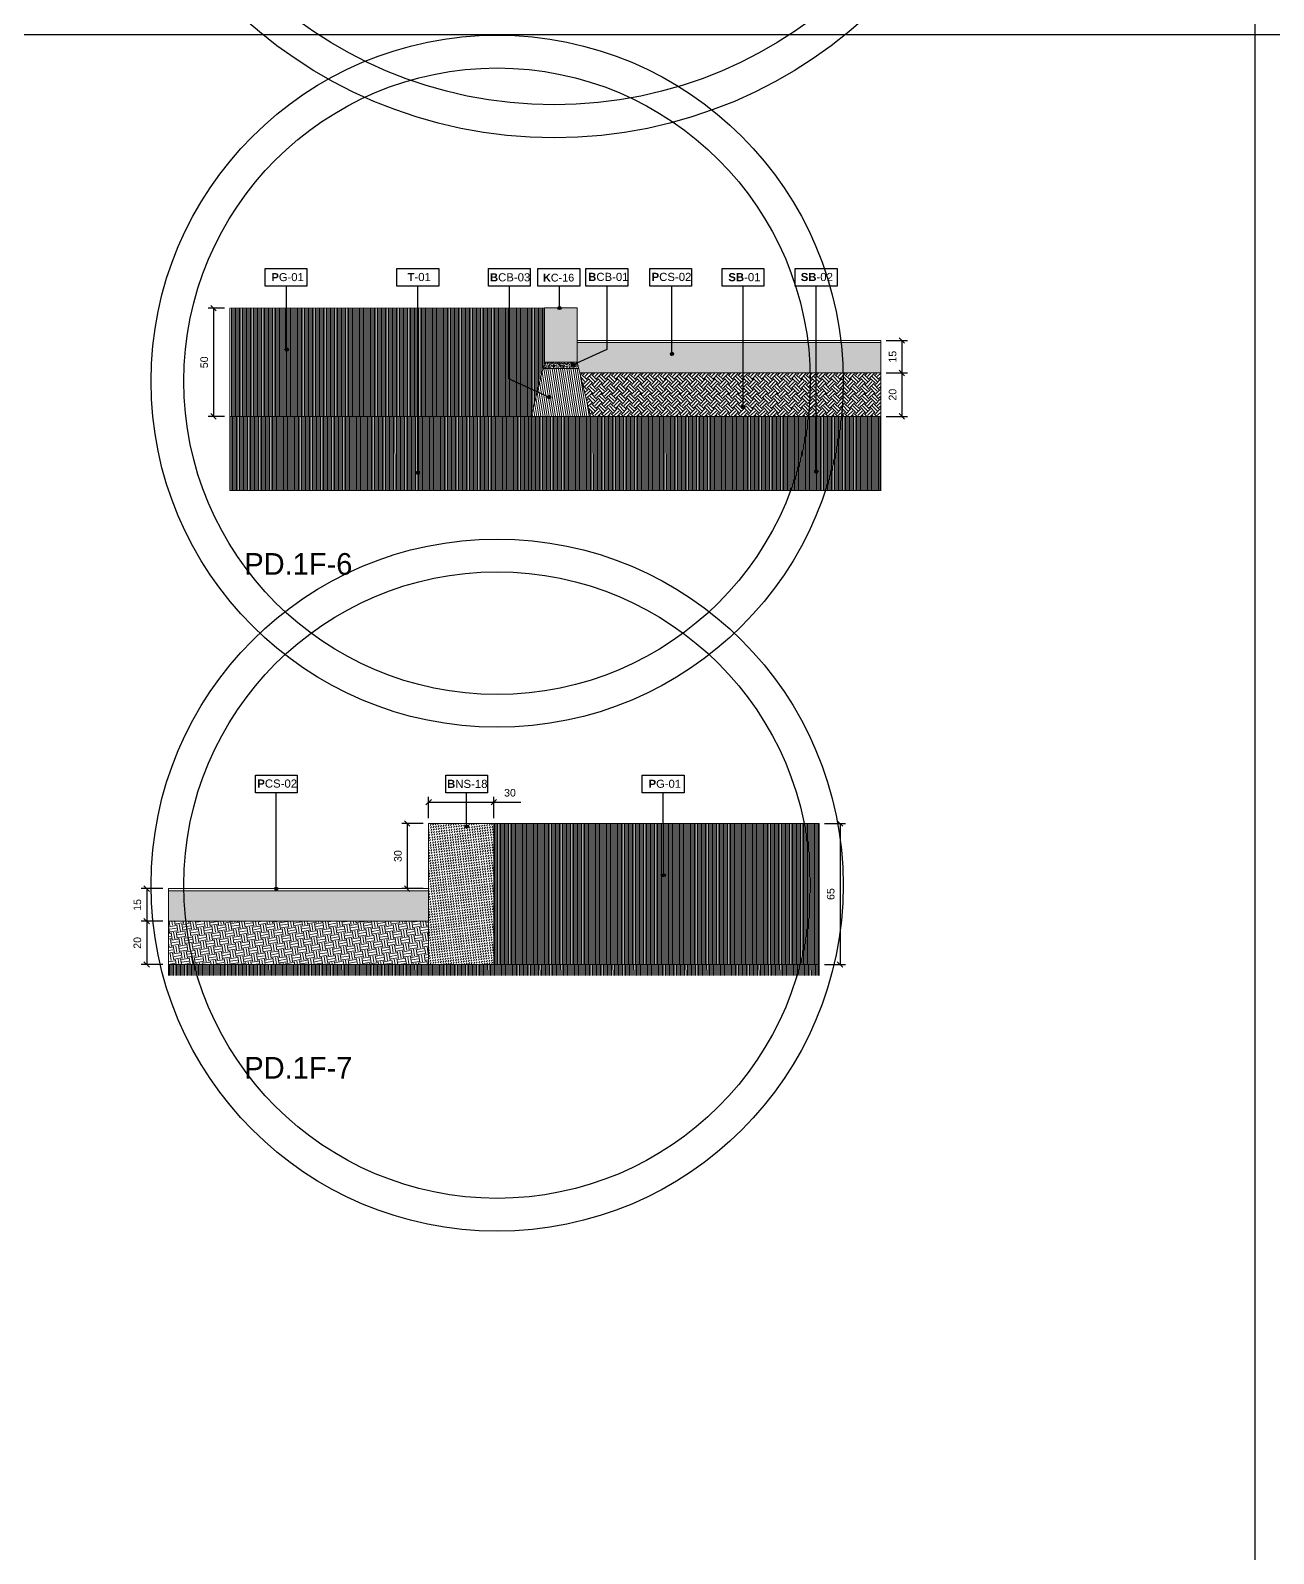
# Model space of a CAD drawing. Header units: metres. Extents: x -325 to 301, y -147 to 149.
# Drawn here: x 26.59 to 32.32, y 66.45 to 73.48 of the extents above; entities that cross this region are included whole.
import ezdxf

# ---------------------------------------------------------------- set-up
doc = ezdxf.new("R2010")
doc.units = ezdxf.units.M
doc.layers.get('Defpoints').update_dxf_attribs({"lineweight": 13})
for name, color, linetype, plot in [('-aux', 50, 'Continuous', False), ('-AUX-QAD', 5, 'Continuous', False), ('-AUX_MON', 3, 'Continuous', False), ('02-L-AUX', 2, 'Continuous', False)]:
    doc.layers.add(name, color=color, linetype=linetype, plot=plot)
doc.layers.add('0-TX-1_25', color=7, linetype='Continuous', true_color=0x3f4f7f)
doc.layers.add('3-TR-paviment fort', color=7, linetype='Continuous', true_color=0xd1d1d1)
for name, color, linetype, lineweight, true_color in [('03-TR-Paviment_01_Compacted Ground', 7, 'Continuous', 5, 0xc5a967), ('03-TR-Paviment_08_Natural Stone Bleachers', 7, 'Continuous', 5, 0xafad9d), ('3-TR tot_u', 7, 'Continuous', 5, 0x787878)]:
    doc.layers.add(name, color=color, linetype=linetype, lineweight=lineweight, true_color=true_color)
for name, color, linetype, lineweight in [('1-CM', 7, 'Continuous', 0), ('2-L-secció', 1, 'Continuous', 0), ('3-TR Formigó', 252, 'Continuous', 0), ('3-TR Seleccionat', 44, 'Continuous', 0), ('3-TR Tot-u', 37, 'Continuous', 0)]:
    doc.layers.add(name, color=color, linetype=linetype, lineweight=lineweight)
doc.layers.add('A-KEYPLAN_HATCH', color=7, linetype='Continuous')
doc.layers.add('A_TEXT_2', color=7, linetype='Continuous')
doc.styles.add('Arial_4', font='arial.ttf', dxfattribs={"height": 1.8})
doc.styles.get("Standard").update_dxf_attribs({"font": 'arial.ttf'})
doc.styles.add('x-llegenda materials$0$ENGRAVERS', font='TT0586M.TTF')
doc.dimstyles.new('ISO-25', dxfattribs={"dimtxt": 0.1, "dimasz": 0.1, "dimexe": 0.1, "dimexo": 0.1, "dimgap": 0.1, "dimtad": 1, "dimdec": 0, "dimlfac": 100, "dimzin": 9, "dimtxsty": 'Standard', "dimblk": 'OBLIQUE', "dimcen": 0.1, "dimadec": 0, "dimazin": 0, "dimtfac": 1, "dimtdec": 0, "dimtmove": 0, "dimatfit": 3, "dimldrblk": 'OBLIQUE', "dimfxl": 1, "dimarcsym": 0})
pattern_1 = [(90, (4.8572243, 2.931015), (-0.00635, 0), [])]

# ---------------------------------------------------------------- blocks, each defined once
blk = doc.blocks.new('_Oblique')
at = {"color": 0, "lineweight": -2}
blk.add_line((-0.5, -0.5), (0.5, 0.5), dxfattribs=at)
blk = doc.blocks.new('*D1133')
at = {"layer": '0-TX-1_25', "color": 0, "lineweight": -2, "transparency": 16777216}
for p, q in [((22.6963, 69.5551), (22.6093, 69.5551)), ((22.6343, 69.5551), (22.6343, 69.4051)), ((22.7343, 69.4051), (22.6093, 69.4051))]:
    blk.add_line(p, q, dxfattribs=at)
at = {"layer": 'Defpoints', "color": 0, "transparency": 16777216}
for p in [(22.7213, 69.5551), (22.6343, 69.4051), (66.3646, 69.4051)]:
    blk.add_point(p, dxfattribs=at)
at = {"layer": '0-TX-1_25', "color": 0, "lineweight": -2, "transparency": 16777216, "xscale": 0.025, "yscale": 0.025, "zscale": 0.025}
for p, rotation in [((22.6343, 69.5551), 90), ((22.6343, 69.4051), 270)]:
    blk.add_blockref('_Oblique', p, dxfattribs=dict(at, rotation=rotation))
at = {"layer": '0-TX-1_25', "color": 0, "transparency": 16777216, "insert": (22.5915, 69.4801), "char_height": 0.035, "attachment_point": 5, "rotation": 90}
blk.add_mtext('15', dxfattribs=at)
blk = doc.blocks.new('*D1138')
at = {"layer": '0-TX-1_25', "color": 0, "lineweight": -2, "transparency": 16777216}
for p, q in [((22.7106, 67.3066), (22.6236, 67.3066)), ((22.6486, 67.3066), (22.6486, 67.1474)), ((22.7486, 67.1474), (22.6236, 67.1474))]:
    blk.add_line(p, q, dxfattribs=at)
at = {"layer": 'Defpoints', "color": 0, "transparency": 16777216}
for p in [(22.7356, 67.3066), (22.6486, 67.1474), (66.3646, 67.1474)]:
    blk.add_point(p, dxfattribs=at)
at = {"layer": '0-TX-1_25', "color": 0, "lineweight": -2, "transparency": 16777216, "xscale": 0.025, "yscale": 0.025, "zscale": 0.025}
for p, rotation in [((22.6486, 67.3066), 90), ((22.6486, 67.1474), 270)]:
    blk.add_blockref('_Oblique', p, dxfattribs=dict(at, rotation=rotation))
at = {"layer": '0-TX-1_25', "color": 0, "transparency": 16777216, "insert": (22.6057, 67.227), "char_height": 0.035, "attachment_point": 5, "rotation": 90}
blk.add_mtext('16', dxfattribs=at)
blk = doc.blocks.new('*D1384')
at = {"layer": '0-TX-1_25', "color": 0, "lineweight": -2, "transparency": 16777216}
for p, q in [((27.1987, 69.5186), (27.0987, 69.5186)), ((27.1237, 69.5186), (27.1237, 69.3686)), ((27.1987, 69.3686), (27.0987, 69.3686))]:
    blk.add_line(p, q, dxfattribs=at)
at = {"layer": 'Defpoints', "color": 0, "transparency": 16777216}
for p in [(27.2237, 69.5186), (27.1237, 69.3686), (27.2237, 69.3686)]:
    blk.add_point(p, dxfattribs=at)
at = {"layer": '0-TX-1_25', "color": 0, "lineweight": -2, "transparency": 16777216, "xscale": 0.025, "yscale": 0.025, "zscale": 0.025}
for p, rotation in [((27.1237, 69.5186), 90), ((27.1237, 69.3686), 270)]:
    blk.add_blockref('_Oblique', p, dxfattribs=dict(at, rotation=rotation))
at = {"layer": '0-TX-1_25', "color": 0, "transparency": 16777216, "insert": (27.0808, 69.4436), "char_height": 0.035, "attachment_point": 5, "rotation": 90}
blk.add_mtext('15', dxfattribs=at)
blk = doc.blocks.new('*D1385')
at = {"layer": '0-TX-1_25', "color": 0, "lineweight": -2, "transparency": 16777216}
for p, q in [((27.1987, 69.3686), (27.0987, 69.3686)), ((27.1237, 69.3686), (27.1237, 69.1686)), ((27.1987, 69.1686), (27.0987, 69.1686))]:
    blk.add_line(p, q, dxfattribs=at)
at = {"layer": 'Defpoints', "color": 0, "transparency": 16777216}
for p in [(27.2237, 69.3686), (27.1237, 69.1686), (27.2237, 69.1686)]:
    blk.add_point(p, dxfattribs=at)
at = {"layer": '0-TX-1_25', "color": 0, "lineweight": -2, "transparency": 16777216, "xscale": 0.025, "yscale": 0.025, "zscale": 0.025}
for p, rotation in [((27.1237, 69.3686), 90), ((27.1237, 69.1686), 270)]:
    blk.add_blockref('_Oblique', p, dxfattribs=dict(at, rotation=rotation))
at = {"layer": '0-TX-1_25', "color": 0, "transparency": 16777216, "insert": (27.0808, 69.2686), "char_height": 0.035, "attachment_point": 5, "rotation": 90}
blk.add_mtext('20', dxfattribs=at)
blk = doc.blocks.new('*D1386')
at = {"layer": '0-TX-1_25', "color": 0, "lineweight": -2, "transparency": 16777216}
for p, q in [((28.4237, 69.8436), (28.4237, 69.9426)), ((28.7237, 69.8436), (28.7237, 69.9426)), ((28.4237, 69.9176), (28.7237, 69.9176)), ((28.7237, 69.9176), (28.8487, 69.9176))]:
    blk.add_line(p, q, dxfattribs=at)
at = {"layer": 'Defpoints', "color": 0, "transparency": 16777216}
for p in [(28.7237, 69.9176), (28.4237, 69.8186), (28.7237, 69.8186)]:
    blk.add_point(p, dxfattribs=at)
at = {"layer": '0-TX-1_25', "color": 0, "lineweight": -2, "transparency": 16777216, "xscale": 0.025, "yscale": 0.025, "zscale": 0.025, "rotation": 180}
blk.add_blockref('_Oblique', (28.4237, 69.9176), dxfattribs=at)
at = {"layer": '0-TX-1_25', "color": 0, "lineweight": -2, "transparency": 16777216, "xscale": 0.025, "yscale": 0.025, "zscale": 0.025}
blk.add_blockref('_Oblique', (28.7237, 69.9176), dxfattribs=at)
at = {"layer": '0-TX-1_25', "color": 0, "transparency": 16777216, "insert": (28.7987, 69.9605), "char_height": 0.035, "attachment_point": 5}
blk.add_mtext('30', dxfattribs=at)
blk = doc.blocks.new('*D1387')
at = {"layer": '0-TX-1_25', "color": 0, "lineweight": -2, "transparency": 16777216}
for p, q in [((28.3987, 69.8186), (28.3001, 69.8186)), ((28.3251, 69.8186), (28.3251, 69.5186)), ((28.3987, 69.5186), (28.3001, 69.5186))]:
    blk.add_line(p, q, dxfattribs=at)
at = {"layer": 'Defpoints', "color": 0, "transparency": 16777216}
for p in [(28.4237, 69.8186), (28.3251, 69.5186), (28.4237, 69.5186)]:
    blk.add_point(p, dxfattribs=at)
at = {"layer": '0-TX-1_25', "color": 0, "lineweight": -2, "transparency": 16777216, "xscale": 0.025, "yscale": 0.025, "zscale": 0.025}
for p, rotation in [((28.3251, 69.8186), 90), ((28.3251, 69.5186), 270)]:
    blk.add_blockref('_Oblique', p, dxfattribs=dict(at, rotation=rotation))
at = {"layer": '0-TX-1_25', "color": 0, "transparency": 16777216, "insert": (28.2822, 69.6686), "char_height": 0.035, "attachment_point": 5, "rotation": 90}
blk.add_mtext('30', dxfattribs=at)
blk = doc.blocks.new('hatch keyplan 2')
at = {"layer": 'A-KEYPLAN_HATCH'}
blk.add_lwpolyline([(0, 0.00548), (0.01287, 0.00548), (0.01287, 0), (0, 0)], close=True, dxfattribs=at)
blk = doc.blocks.new('hatch keyplan')
at = {"layer": 'A-KEYPLAN_HATCH'}
blk.add_blockref('hatch keyplan 2', (1.43058, 0.85215), dxfattribs=at)
blk = doc.blocks.new('PCS02')
at = {"layer": 'A-KEYPLAN_HATCH'}
blk.add_blockref('hatch keyplan', (-1.43058, -0.85215), dxfattribs=at)
at = {"layer": 'A_TEXT_2', "insert": (-0.0008, 0.00411), "char_height": 0.0025, "attachment_point": 1}
blk.add_mtext_dynamic_manual_height_columns('\\pi0.00139;{\\fArial|b1|i0|c0|p34;P}CS-02', width=0.0145619, gutter_width=0.015, heights=[0], dxfattribs=at)
blk = doc.blocks.new('POINT')
at = {"layer": '0-TX-1_25'}
h = blk.add_hatch(dxfattribs=at)
h.set_pattern_fill('ANGLE', color=256)
h.set_pattern_definition([(0, (-83.747, -12.726), (0, 6.985), [5.08, -1.905]), (90, (-83.747, -12.726), (-6.985, 4e-16), [5.08, -1.905])])
edge = h.paths.add_edge_path()
edge.add_arc((0, 0), 0.0075, 0, 360)
h = blk.add_hatch(color=256, dxfattribs=at)
h.dxf.hatch_style = 1
edge = h.paths.add_edge_path()
edge.add_arc((0, 0), 0.0075, 0, 360)
blk.add_circle((0, 0), 0.0075, dxfattribs=at)
blk = doc.blocks.new('*D1397')
at = {"layer": '0-TX-1_25', "color": 0, "lineweight": -2, "transparency": 16777216}
for p, q in [((30.5327, 72.046), (30.6307, 72.046)), ((30.6057, 72.046), (30.6057, 71.896)), ((30.5327, 71.896), (30.6307, 71.896))]:
    blk.add_line(p, q, dxfattribs=at)
at = {"layer": 'Defpoints', "color": 0, "transparency": 16777216}
for p in [(30.5077, 72.046), (30.5077, 71.896), (30.6057, 71.896)]:
    blk.add_point(p, dxfattribs=at)
at = {"layer": '0-TX-1_25', "color": 0, "lineweight": -2, "transparency": 16777216, "xscale": 0.025, "yscale": 0.025, "zscale": 0.025}
for p, rotation in [((30.6057, 72.046), 90), ((30.6057, 71.896), 270)]:
    blk.add_blockref('_Oblique', p, dxfattribs=dict(at, rotation=rotation))
at = {"layer": '0-TX-1_25', "color": 0, "transparency": 16777216, "insert": (30.5628, 71.971), "char_height": 0.035, "attachment_point": 5, "rotation": 90}
blk.add_mtext('15', dxfattribs=at)
blk = doc.blocks.new('*D1398')
at = {"layer": '0-TX-1_25', "color": 0, "lineweight": -2, "transparency": 16777216}
for p, q in [((30.5327, 71.896), (30.6307, 71.896)), ((30.6057, 71.896), (30.6057, 71.696)), ((30.5327, 71.696), (30.6307, 71.696))]:
    blk.add_line(p, q, dxfattribs=at)
at = {"layer": 'Defpoints', "color": 0, "transparency": 16777216}
for p in [(30.5077, 71.896), (30.5077, 71.696), (30.6057, 71.696)]:
    blk.add_point(p, dxfattribs=at)
at = {"layer": '0-TX-1_25', "color": 0, "lineweight": -2, "transparency": 16777216, "xscale": 0.025, "yscale": 0.025, "zscale": 0.025}
for p, rotation in [((30.6057, 71.896), 90), ((30.6057, 71.696), 270)]:
    blk.add_blockref('_Oblique', p, dxfattribs=dict(at, rotation=rotation))
at = {"layer": '0-TX-1_25', "color": 0, "transparency": 16777216, "insert": (30.5628, 71.796), "char_height": 0.035, "attachment_point": 5, "rotation": 90}
blk.add_mtext('20', dxfattribs=at)
blk = doc.blocks.new('*D1399')
at = {"layer": '0-TX-1_25', "color": 0, "lineweight": -2, "transparency": 16777216}
for p, q in [((27.4827, 72.1942), (27.4069, 72.1942)), ((27.4319, 72.1942), (27.4319, 71.696)), ((27.4827, 71.696), (27.4069, 71.696))]:
    blk.add_line(p, q, dxfattribs=at)
at = {"layer": 'Defpoints', "color": 0, "transparency": 16777216}
for p in [(27.5077, 72.1942), (27.4319, 71.696), (27.5077, 71.696)]:
    blk.add_point(p, dxfattribs=at)
at = {"layer": '0-TX-1_25', "color": 0, "lineweight": -2, "transparency": 16777216, "xscale": 0.025, "yscale": 0.025, "zscale": 0.025}
for p, rotation in [((27.4319, 72.1942), 90), ((27.4319, 71.696), 270)]:
    blk.add_blockref('_Oblique', p, dxfattribs=dict(at, rotation=rotation))
at = {"layer": '0-TX-1_25', "color": 0, "transparency": 16777216, "insert": (27.389, 71.9451), "char_height": 0.035, "attachment_point": 5, "rotation": 90}
blk.add_mtext('50', dxfattribs=at)
blk = doc.blocks.new('T-01')
at = {"layer": 'A-KEYPLAN_HATCH'}
blk.add_blockref('hatch keyplan', (-1.43058, -0.85215), dxfattribs=at)
at = {"layer": 'A_TEXT_2', "insert": (-0.0008, 0.00408), "char_height": 0.0025, "attachment_point": 1}
blk.add_mtext_dynamic_manual_height_columns('\\pi0.00405;{\\fArial|b1|i0|c0|p34;T}-01', width=0.0145619, gutter_width=0.015, heights=[0], dxfattribs=at)
blk = doc.blocks.new('PG01')
at = {"layer": 'A-KEYPLAN_HATCH'}
blk.add_blockref('hatch keyplan', (-1.42958, -0.85215), dxfattribs=at)
at = {"layer": 'A-KEYPLAN_HATCH', "insert": (0.00021, 0.00402), "char_height": 0.0024588, "attachment_point": 1, "line_spacing_factor": 0.938532, "style": 'Arial_4'}
blk.add_mtext_dynamic_manual_height_columns('\\pi0.00276;{\\fArial|b1|i0|c0|p34;P}G-01', width=0.0145619, gutter_width=0.015, heights=[0], dxfattribs=at)
blk = doc.blocks.new('SB-01')
at = {"layer": 'A-KEYPLAN_HATCH'}
blk.add_blockref('hatch keyplan', (-1.43058, -0.85215), dxfattribs=at)
at = {"layer": 'A_TEXT_2', "insert": (-0.0008, 0.00403), "char_height": 0.0025, "attachment_point": 1}
blk.add_mtext_dynamic_manual_height_columns('\\pi0.00271;{\\fArial|b1|i0|c0|p34;SB}-01', width=0.0145619, gutter_width=0.015, heights=[0], dxfattribs=at)
blk = doc.blocks.new('SB-02')
at = {"layer": 'A-KEYPLAN_HATCH'}
blk.add_blockref('hatch keyplan', (-1.43058, -0.85215), dxfattribs=at)
at = {"layer": 'A_TEXT_2', "insert": (-0.0008, 0.00408), "char_height": 0.0025, "attachment_point": 1}
blk.add_mtext_dynamic_manual_height_columns('\\pi0.00249;{\\fArial|b1|i0|c0|p34;SB}-02', width=0.0145619, gutter_width=0.015, heights=[0], dxfattribs=at)
blk = doc.blocks.new('kc_16')
at = {"layer": '3-TR-paviment fort'}
blk.add_hatch(color=256, dxfattribs=at).paths.add_polyline_path([(0, 0.25), (0.15, 0.25), (0.15, 0), (0, 0)])
at = {"layer": '1-CM'}
blk.add_lwpolyline([(0, 0.25), (0, 0), (0.15, 0), (0.15, 0.25)], close=True, dxfattribs=at)
blk = doc.blocks.new('KC16')
at = {"layer": 'A-KEYPLAN_HATCH'}
blk.add_lwpolyline([(0, 0.0039), (0.00917, 0.0039), (0.00917, 0), (0, 0)], close=True, dxfattribs=at)
at = {"layer": 'A_TEXT_2', "insert": (-0.00054, 0.00272), "char_height": 0.0016922, "attachment_point": 1}
blk.add_mtext_dynamic_manual_height_columns('\\pi0.00166;{\\fArial|b1|i0|c0|p34;K}C-16', width=0.0098565, gutter_width=0.01015, heights=[0], dxfattribs=at)
blk = doc.blocks.new('B-CB03')
at = {"layer": 'A-KEYPLAN_HATCH'}
blk.add_blockref('hatch keyplan', (-1.43058, -0.85215), dxfattribs=at)
at = {"layer": 'A_TEXT_2', "insert": (-0.0008, 0.00398), "char_height": 0.0025, "attachment_point": 1}
blk.add_mtext_dynamic_manual_height_columns('\\pi0.00128;{\\fArial|b1|i0|c0|p34;B}CB-03', width=0.0145619, gutter_width=0.015, heights=[0], dxfattribs=at)
blk = doc.blocks.new('B-CB01')
at = {"layer": 'A-KEYPLAN_HATCH'}
blk.add_blockref('hatch keyplan', (-1.43058, -0.85215), dxfattribs=at)
at = {"layer": 'A_TEXT_2', "insert": (-0.0008, 0.00411), "char_height": 0.0025, "attachment_point": 1}
blk.add_mtext_dynamic_manual_height_columns('\\pi0.00152;{\\fArial|b1|i0|c0|p34;B}CB-01', width=0.0145619, gutter_width=0.015, heights=[0], dxfattribs=at)
blk = doc.blocks.new('BNS_18')
at = {"layer": 'A-KEYPLAN_HATCH'}
blk.add_lwpolyline([(0, 0.0039), (0.00917, 0.0039), (0.00917, 0), (0, 0)], close=True, dxfattribs=at)
at = {"layer": 'A_TEXT_2', "insert": (0.00031, 0.00286), "char_height": 0.0017812, "attachment_point": 1}
blk.add_mtext_dynamic_manual_height_columns('{\\fArial|b1|i0|c0|p34;B}NS-18', width=0.0103753, gutter_width=0.01069, heights=[0], dxfattribs=at)
blk = doc.blocks.new('*D1496')
at = {"layer": '0-TX-1_25', "color": 0, "lineweight": -2, "transparency": 16777216}
for p, q in [((30.2487, 69.8186), (30.3453, 69.8186)), ((30.3203, 69.8186), (30.3203, 69.1686)), ((30.2487, 69.1686), (30.3453, 69.1686))]:
    blk.add_line(p, q, dxfattribs=at)
at = {"layer": 'Defpoints', "color": 0, "transparency": 16777216}
for p in [(30.2237, 69.8186), (30.2237, 69.1686), (30.3203, 69.1686)]:
    blk.add_point(p, dxfattribs=at)
at = {"layer": '0-TX-1_25', "color": 0, "lineweight": -2, "transparency": 16777216, "xscale": 0.025, "yscale": 0.025, "zscale": 0.025}
for p, rotation in [((30.3203, 69.8186), 90), ((30.3203, 69.1686), 270)]:
    blk.add_blockref('_Oblique', p, dxfattribs=dict(at, rotation=rotation))
at = {"layer": '0-TX-1_25', "color": 0, "transparency": 16777216, "insert": (30.2774, 69.4936), "char_height": 0.035, "attachment_point": 5, "rotation": 90}
blk.add_mtext('65', dxfattribs=at)

msp = doc.modelspace()

# ---------------------------------------------------------------- hatches: boundary and pattern name
at = {"layer": '03-TR-Paviment_01_Compacted Ground'}
h = msp.add_hatch(dxfattribs=at)
h.set_pattern_fill('ANSI31', color=256, scale=0.002, angle=45, style=0)
h.set_pattern_definition(pattern_1)
h.paths.add_polyline_path([(27.5077, 72.1942), (27.5077, 71.696), (28.3742, 71.696), (28.3742, 72.1952)])
h = msp.add_hatch(dxfattribs=at)
h.set_pattern_fill('ANSI31', color=256, scale=0.002, angle=45, style=0)
h.set_pattern_definition(pattern_1)
h.paths.add_polyline_path([(28.8372, 71.9673), (28.8372, 72.1958), (28.3742, 72.1952), (28.3742, 71.696), (28.8961, 71.696), (28.945, 71.9037)])
h = msp.add_hatch(dxfattribs=at)
h.set_pattern_fill('ANSI31', color=256, scale=0.002, angle=45, style=0)
h.set_pattern_definition(pattern_1)
h.paths.add_polyline_path([(28.9577, 72.196), (28.8372, 72.1958), (28.8372, 71.9673), (28.945, 71.9037), (28.9577, 71.946)])
h = msp.add_hatch(dxfattribs=at)
h.set_pattern_fill('ANSI31', color=256, scale=0.002, angle=45, style=0)
h.set_pattern_definition([(90, (6.110352, 0.403662), (-0.00635, 0), [])])
h.paths.add_polyline_path([(28.7237, 69.8186), (28.7237, 69.3686), (28.7237, 69.1686), (30.2237, 69.1686), (30.2237, 69.8186)])
at = {"layer": '03-TR-Paviment_08_Natural Stone Bleachers'}
h = msp.add_hatch(dxfattribs=at)
h.set_pattern_fill('DASH', color=256, scale=0.0026108484, angle=232.42641, style=0, double=1)
h.paths.add_polyline_path([(28.7237, 69.8186), (28.4237, 69.8186), (28.4237, 69.1686), (28.7237, 69.1686)])
at = {"layer": '3-TR Formigó'}
h = msp.add_hatch(dxfattribs=at)
h.set_pattern_fill('ANSI31', color=256, scale=0.003, angle=234.17524, style=0)
h.set_pattern_definition([(279.17524, (32.029197, 71.575188), (0.00940313, 0.001518806), [])])
h.paths.add_polyline_path([(29.1151, 71.916), (28.9503, 71.916), (28.8961, 71.696), (29.1692, 71.696)])
at = {"layer": '3-TR Seleccionat'}
h = msp.add_hatch(dxfattribs=at)
h.set_pattern_fill('ANSI31', color=256, scale=0.002, angle=45, style=0)
h.set_pattern_definition([(90, (-441044.2237004, -650764.821487), (-0.00635, 1e-18), [])])
h.paths.add_polyline_path([(28.9627, 71.696), (27.5077, 71.696), (27.5077, 71.546), (27.5077, 71.3535), (30.5077, 71.3535), (30.5077, 71.696)])
h = msp.add_hatch(dxfattribs=at)
h.set_pattern_fill('ANSI31', color=256, scale=0.002, angle=45, style=0)
h.set_pattern_definition([(90, (-441044.5076654, -650767.056381), (-0.00635, 1e-18), [])])
h.paths.add_polyline_path([(27.2237, 69.1686), (27.2237, 69.1186), (30.2237, 69.1186), (30.2237, 69.1686)])
at = {"layer": '3-TR Tot-u'}
h = msp.add_hatch(dxfattribs=at)
h.set_pattern_fill('EARTH', color=256, scale=0.005, angle=-80.82476, style=0)
h.set_pattern_definition([(44.999999995, (-269501.560167, 738634.042233), (3.8e-12, 0.0449012806053), [0.03175, -0.03175]), (44.999999995, (-269501.568586, 738634.050652), (3.8e-12, 0.0449012806053), [0.03175, -0.03175]), (44.999999995, (-269501.577005, 738634.05907), (3.8e-12, 0.0449012806053), [0.03175, -0.03175]), (134.999999995, (-269501.577005, 738634.064683), (-0.0449012806053, 3.8e-12), [0.03175, -0.03175]), (134.999999995, (-269501.568586, 738634.073102), (-0.0449012806053, 3.8e-12), [0.03175, -0.03175]), (134.999999995, (-269501.560167, 738634.08152), (-0.0449012806053, 3.8e-12), [0.03175, -0.03175])])
h.paths.add_polyline_path([(29.12, 71.896), (29.1692, 71.696), (30.5077, 71.696), (30.5077, 71.896)])
h = msp.add_hatch(dxfattribs=at)
h.set_pattern_fill('EARTH', color=256, scale=0.005, angle=-80.82476, style=0)
h.set_pattern_definition([(279.17524, (-17.487114, 74.410408), (0.036406452, -0.026281081), [0.03175, -0.03175]), (279.17524, (-17.47536, 74.412306), (0.036406452, -0.026281081), [0.03175, -0.03175]), (279.17524, (-17.463606, 74.414205), (0.036406452, -0.026281081), [0.03175, -0.03175]), (9.17524, (-17.459055, 74.41092), (0.026281081, 0.036406452), [0.03175, -0.03175]), (9.17524, (-17.457157, 74.399166), (0.026281081, 0.036406452), [0.03175, -0.03175]), (9.17524, (-17.45526, 74.387412), (0.026281081, 0.036406452), [0.03175, -0.03175])])
h.paths.add_polyline_path([(28.4237, 69.1686), (28.4237, 69.3686), (27.2237, 69.3686), (27.2237, 69.1686)])
at = {"layer": '3-TR tot_u'}
h = msp.add_hatch(dxfattribs=at)
h.set_pattern_fill('AR-CONC', color=256, scale=0.0002, angle=90.26641)
h.set_pattern_definition([(140.266414, (4.857224, 2.781015), (0.003018359, 0.036451363), [0.00381, -0.04191]), (85.266414, (4.857224, 2.781015), (-0.038178181, -0.007226283), [0.003048, -0.033528117]), (190.71786, (4.857476, 2.784052), (-0.035159821, 0.02922508), [0.003238002, -0.035618049]), (136.450614, (4.847064, 2.780968), (0.008156283, 0.05425432), [0.005715, -0.062865]), (186.90197, (4.847744, 2.78549), (-0.049705466, 0.047250218), [0.004857005, -0.05342712]), (81.450565, (4.847064, 2.78097), (-0.049705466, 0.047250218), [0.004571993, -0.050291946]), (111.266414, (4.84958, 2.78606), (0.020311824, 0.030417653), [0.00381, -0.04191]), (56.266414, (4.84958, 2.78606), (-0.036894668, 0.012188985), [0.003048, -0.033528]), (161.71786, (4.851273, 2.788594), (-0.016582845, 0.042606638), [0.003238002, -0.035617988]), (127.766414, (4.857224, 2.781015), (-0.0169136972, 0.0005390813), [0, -0.0331216, 0, -0.034036, 0, -0.033655]), (97.766414, (4.857224, 2.781015), (-0.020098038, 0.0132706243), [0, -0.0194056, 0, -0.0323596, 0, -0.012827]), (57.766414, (4.857277, 2.769687), (0.0010196429, 0.0271231534), [0, -0.0127, 0, -0.039624, 0, -0.052578]), (47.766414, (4.8573, 2.764607), (-0.005222997, 0.0296018704), [0, -0.01651, 0, -0.0263144, 0, -0.037338])])
h.paths.add_polyline_path([(30.5077, 72.036), (29.1077, 72.036), (29.1077, 71.946), (29.12, 71.896), (30.5077, 71.896)])
h = msp.add_hatch(dxfattribs=at)
h.set_pattern_fill('AR-CONC', color=256, scale=9e-05, angle=90.26641)
h.set_pattern_definition([(140.266414, (-54.493616, 49.068608), (0.0013582613, 0.0164031132), [0.0017145, -0.0188595]), (85.266414, (-54.493616, 49.068608), (-0.0171801815, -0.0032518273), [0.0013716, -0.0150876526]), (190.71786, (-54.493503, 49.069975), (-0.0158219194, 0.0131512858), [0.0014571008, -0.016028122]), (136.450614, (-54.498188, 49.068586), (0.003670327, 0.024414444), [0.00257175, -0.02828925]), (186.901972, (-54.497883, 49.07062), (-0.0223674596, 0.021262598), [0.002185652, -0.024042205]), (81.450565, (-54.498188, 49.068586), (-0.0223674596, 0.021262598), [0.002057397, -0.022631376]), (111.266414, (-54.497056, 49.070878), (0.0091403206, 0.0136879438), [0.0017145, -0.0188595]), (56.266414, (-54.497056, 49.070878), (-0.0166026007, 0.0054850432), [0.0013716, -0.0150876]), (161.71786, (-54.496294, 49.072018), (-0.0074622802, 0.019172987), [0.0014571008, -0.0160280944]), (127.766414, (-54.4936165, 49.068608), (-0.00761116375, 0.0002425866), [0, -0.01490472, 0, -0.0153162, 0, -0.01514475]), (97.766414, (-54.4936165, 49.068608), (-0.009044117, 0.0059717809), [0, -0.00873252, 0, -0.01456182, 0, -0.00577215]), (57.766414, (-54.493593, 49.06351), (0.0004588393, 0.012205419), [0, -0.005715, 0, -0.0178308, 0, -0.0236601]), (47.766414, (-54.493582, 49.061224), (-0.0023503487, 0.0133208417), [0, -0.0074295, 0, -0.01184148, 0, -0.0168021])])
h.paths.add_polyline_path([(29.1151, 71.916), (29.1077, 71.946), (28.9577, 71.946), (28.9503, 71.916)])
h = msp.add_hatch(dxfattribs=at)
h.set_pattern_fill('AR-CONC', color=256, scale=0.0002, angle=90.26641)
h.set_pattern_definition([(140.266414, (2.97326, 0.303662), (0.003018359, 0.036451363), [0.00381, -0.04191]), (85.266414, (2.97326, 0.30366), (-0.038178181, -0.007226283), [0.003048, -0.033528117]), (190.71786, (2.97351, 0.3067), (-0.035159821, 0.02922508), [0.003238002, -0.035618049]), (136.450614, (2.9631, 0.303615), (0.008156283, 0.05425432), [0.005715, -0.062865]), (186.90197, (2.96378, 0.308136), (-0.049705466, 0.047250218), [0.004857005, -0.05342712]), (81.450565, (2.9631, 0.303615), (-0.049705466, 0.047250218), [0.004571993, -0.050291946]), (111.266414, (2.965616, 0.308706), (0.020311824, 0.030417653), [0.00381, -0.04191]), (56.266414, (2.965616, 0.308706), (-0.036894668, 0.012188985), [0.003048, -0.033528]), (161.71786, (2.96731, 0.31124), (-0.016582845, 0.042606638), [0.003238002, -0.035617988]), (127.766414, (2.973259, 0.303662), (-0.0169136972, 0.0005390813), [0, -0.0331216, 0, -0.034036, 0, -0.033655]), (97.766414, (2.97326, 0.303662), (-0.020098038, 0.0132706243), [0, -0.0194056, 0, -0.0323596, 0, -0.012827]), (57.766414, (2.973312, 0.292334), (0.0010196429, 0.0271231534), [0, -0.0127, 0, -0.039624, 0, -0.052578]), (47.766414, (2.973336, 0.287254), (-0.005222997, 0.0296018704), [0, -0.01651, 0, -0.0263144, 0, -0.037338])])
h.paths.add_polyline_path([(28.4237, 69.5086), (27.2237, 69.5086), (27.2237, 69.3686), (28.4237, 69.3686)])

# ---------------------------------------------------------------- linework, layer by layer
at = {"layer": '-aux'}
for points in [[(32.2345, 3.4567), (32.2345, 133.4567)], [(12.2345, 73.4567), (142.2345, 73.4567)]]:
    msp.add_lwpolyline(points, dxfattribs=at)
at = {"layer": '-AUX-QAD'}
for centre, radius in [((28.7393, 71.858), 1.5955), ((28.7393, 71.858), 1.444), ((28.7393, 69.5349), 1.5955), ((28.7393, 69.5349), 1.444)]:
    msp.add_circle(centre, radius, dxfattribs=at)
at = {"layer": '-AUX_MON'}
for radius in [2.1356, 1.984]:
    msp.add_circle((29.0018, 75.116), radius, dxfattribs=at)
at = {"layer": '0-TX-1_25'}
for points in [[(27.7691, 72.004), (27.7691, 72.296)], [(28.3742, 71.4361), (28.3742, 72.296)], [(28.7954, 72.296), (28.7954, 71.8684), (28.9793, 71.7852)], [(29.0273, 72.196), (29.0273, 72.296)], [(29.2448, 72.296), (29.2448, 72.0042), (29.0899, 71.9338)], [(29.5456, 71.9839), (29.5456, 72.296)], [(29.8732, 71.7381), (29.8732, 72.296)], [(30.2104, 71.4419), (30.2104, 72.296)], [(27.7214, 69.5186), (27.7214, 69.964)], [(28.5988, 69.8049), (28.5987, 69.9603)], [(29.505, 69.5804), (29.505, 69.9603)]]:
    msp.add_lwpolyline(points, dxfattribs=at)
at = {"layer": '1-CM'}
for p, q in [((30.5077, 72.046), (29.1077, 72.046)), ((30.5077, 72.036), (29.1077, 72.036)), ((30.5077, 71.896), (29.12, 71.896)), ((28.8827, 71.696), (30.5077, 71.696)), ((30.5077, 71.3535), (27.5077, 71.3535))]:
    msp.add_line(p, q, dxfattribs=at)
for points in [[(28.9577, 72.196), (27.5077, 72.1942)], [(29.1077, 72.046), (29.1077, 71.946)], [(27.5077, 71.696), (28.8961, 71.696), (28.9577, 71.946)], [(28.9577, 71.946), (28.8961, 71.696)], [(28.9503, 71.916), (29.1151, 71.916)], [(29.1077, 71.946), (29.1692, 71.696)], [(28.8961, 71.696), (28.8961, 71.3535)], [(30.2237, 69.8186), (28.7237, 69.8186)], [(28.4237, 69.7186), (28.4237, 69.5186), (27.2237, 69.5186)], [(27.2237, 69.5086), (28.4237, 69.5086)], [(28.7237, 69.1686), (30.2237, 69.1686)]]:
    msp.add_lwpolyline(points, dxfattribs=at)
for points in [[(28.4237, 69.1686), (28.7237, 69.1686), (28.7237, 69.8186), (28.4237, 69.8186)], [(28.4237, 69.8186), (28.7237, 69.8186), (28.7237, 69.1686), (28.4237, 69.1686)], [(27.2237, 69.5186), (28.4237, 69.5186), (28.4237, 69.3686), (27.2237, 69.3686)], [(27.2237, 69.3686), (27.2237, 69.1686), (28.4237, 69.1686), (28.4237, 69.3686)]]:
    msp.add_lwpolyline(points, close=True, dxfattribs=at)
at = {"layer": '2-L-secció'}
for p, q in [((27.5077, 72.1942), (27.5077, 71.3535)), ((30.5077, 72.046), (30.5077, 71.3527)), ((30.2237, 69.8186), (30.2237, 69.1186)), ((27.2237, 69.5186), (27.2237, 69.1186))]:
    msp.add_line(p, q, dxfattribs=at)

# ---------------------------------------------------------------- block references
at = {"color": 244, "true_color": 0x991b1e, "xscale": 14.99999999999007, "yscale": 14.99999999999007, "zscale": 14.99999999999007}
for p in [(29.4427, 72.296), (27.6249, 69.9603)]:
    msp.add_blockref('PCS02', p, dxfattribs=at)
at = {"xscale": 21.05278751306003, "yscale": 21.05278751306003, "zscale": 21.05278751306003}
msp.add_blockref('BNS_18', (28.5022, 69.9603), dxfattribs=at)
at = {"layer": '0-TX-1_25'}
for name, p, xscale, yscale, zscale in [('T-01', (28.2776, 72.296), 15, 15, 15), ('B-CB03', (28.6989, 72.296), 14.99999999999999, 14.99999999999999, 14.99999999999999), ('B-CB01', (29.1483, 72.296), 15, 15, 15), ('SB-01', (29.7767, 72.296), 15, 15, 15), ('SB-02', (30.1138, 72.296), 15, 15, 15)]:
    msp.add_blockref(name, p, dxfattribs=dict(at, xscale=xscale, yscale=yscale, zscale=zscale))
for p in [(29.0269, 72.1954), (27.7691, 72.004), (29.5456, 71.9839), (29.0895, 71.9332), (28.9789, 71.7846), (29.8732, 71.7381), (28.3742, 71.4361), (30.2104, 71.4419), (28.5988, 69.8049), (29.505, 69.5804), (27.7214, 69.5186)]:
    msp.add_blockref('POINT', p, dxfattribs=at)
at = {"layer": '02-L-AUX', "xscale": 21.05278751306582, "yscale": 21.05278751306582, "zscale": 21.05278751306582}
msp.add_blockref('KC16', (28.9275, 72.296), dxfattribs=at)
at = {"layer": '1-CM'}
msp.add_blockref('kc_16', (28.9577, 71.946), dxfattribs=at)
at = {"layer": 'A-KEYPLAN_HATCH', "xscale": 14.99999999999007, "yscale": 14.99999999999007, "zscale": 14.99999999999007}
for p in [(27.6543, 72.296), (29.3935, 69.9603)]:
    msp.add_blockref('PG01', p, dxfattribs=at)

# ---------------------------------------------------------------- texts
at = {"layer": '-aux', "char_height": 0.1, "width": 19.210099, "attachment_point": 1, "style": 'x-llegenda materials$0$ENGRAVERS'}
for s, insert in [('PD.1F-6', (27.574, 71.0656)), ('PD.1F-7', (27.574, 68.7426))]:
    msp.add_mtext(s, dxfattribs=dict(at, insert=insert))

# ---------------------------------------------------------------- dimensions: what is measured, and where the dimension line sits
at = {"layer": '0-TX-1_25'}
for base, p1, p2, picture, middle in [((27.4319, 71.696), (27.5077, 72.1942), (27.5077, 71.696), '*D1399', (27.389, 71.9451)), ((30.6057, 71.896), (30.5077, 72.046), (30.5077, 71.896), '*D1397', (30.5628, 71.971)), ((30.6057, 71.696), (30.5077, 71.896), (30.5077, 71.696), '*D1398', (30.5628, 71.796)), ((28.3251, 69.5186), (28.4237, 69.8186), (28.4237, 69.5186), '*D1387', (28.2822, 69.6686)), ((30.3203, 69.1686), (30.2237, 69.8186), (30.2237, 69.1686), '*D1496', (30.2774, 69.4936)), ((22.6343, 69.4051), (22.7213, 69.5551), (66.3646, 69.4051), '*D1133', (22.5915, 69.4801)), ((27.1237, 69.3686), (27.2237, 69.5186), (27.2237, 69.3686), '*D1384', (27.0808, 69.4436)), ((27.1237, 69.1686), (27.2237, 69.3686), (27.2237, 69.1686), '*D1385', (27.0808, 69.2686)), ((22.6486, 67.1474), (22.7356, 67.3066), (66.3646, 67.1474), '*D1138', (22.6057, 67.227))]:
    dim = msp.add_linear_dim(base=base, p1=p1, p2=p2, angle=90, dimstyle='ISO-25', override={"dimtxt": 0.035, "dimasz": 0.025, "dimexe": 0.025, "dimexo": 0.025, "dimgap": 0.025, "dimblk1": 'Oblique', "dimblk2": 'Oblique', "dimsah": 1, "dimfxl": 0.1, "dimfxlon": 1, "dimarcsym": 1}, dxfattribs=at)
    dim.commit()
    dim.dimension.update_dxf_attribs({"geometry": picture, "text_midpoint": middle})
dim = msp.add_linear_dim(base=(28.7237, 69.9176), p1=(28.4237, 69.8186), p2=(28.7237, 69.8186), dimstyle='ISO-25', override={"dimtxt": 0.035, "dimasz": 0.025, "dimexe": 0.025, "dimexo": 0.025, "dimgap": 0.025, "dimblk1": 'Oblique', "dimblk2": 'Oblique', "dimsah": 1, "dimfxl": 0.1, "dimfxlon": 1, "dimarcsym": 1}, dxfattribs=at)
dim.commit()
dim.dimension.update_dxf_attribs({"geometry": '*D1386', "text_midpoint": (28.7987, 69.9176), "dimtype": 160})

doc.saveas('drawing.dxf')
